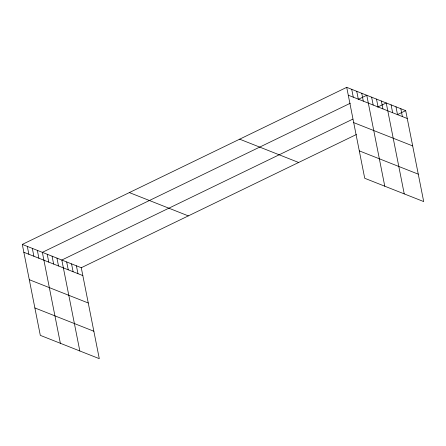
<?xml version="1.0" encoding="UTF-8"?>
<svg xmlns="http://www.w3.org/2000/svg" width="446" height="446" viewBox="0 0 446 446"><rect width="100%" height="100%" fill="white"/><g stroke="black" fill="none" stroke-linecap="round" stroke-linejoin="round"><path stroke-width="0.67" d="M22.3 244.419L81.278 267.723L99.285 358.662L40.307 335.359L22.3 244.419L346.715 87.338L405.693 110.641L423.7 201.581L364.722 178.277L346.715 87.338M350.344 103.216L42.353 252.341L60.361 343.281M358.255 99.386L366.768 95.26L384.775 186.199M352.775 119.149L61.816 260.029L79.823 350.974M377.717 107.073L386.23 102.954L404.238 193.893M81.278 267.723L356.421 134.497M397.18 114.767L405.693 110.641M348.27 95.199L407.248 118.502M353.7 122.617L412.678 145.92M359.292 150.865L418.27 174.163M239.658 139.174L298.636 162.478M129.357 192.583L188.335 215.886M23.855 252.28L82.833 275.583M29.285 279.698L88.263 302.996M34.877 307.941L93.855 331.244M400.826 108.718L402.381 116.579M395.964 106.795L397.52 114.655M391.097 104.871L392.653 112.732M381.363 101.03L382.919 108.891M376.502 99.107L378.057 106.968M371.635 97.183L373.19 105.044M361.756 93.281L363.312 101.142M356.744 91.302L358.3 99.163M351.727 89.317L353.288 97.178M76.411 265.799L77.966 273.66M71.544 263.876L73.105 271.737M66.683 261.953L68.238 269.813M56.949 258.111L58.504 265.967M52.082 256.188L53.637 264.049M47.22 254.265L48.776 262.125M37.341 250.362L38.897 258.223M32.324 248.377L33.885 256.238M27.312 246.398L28.867 254.259"/></g></svg>
